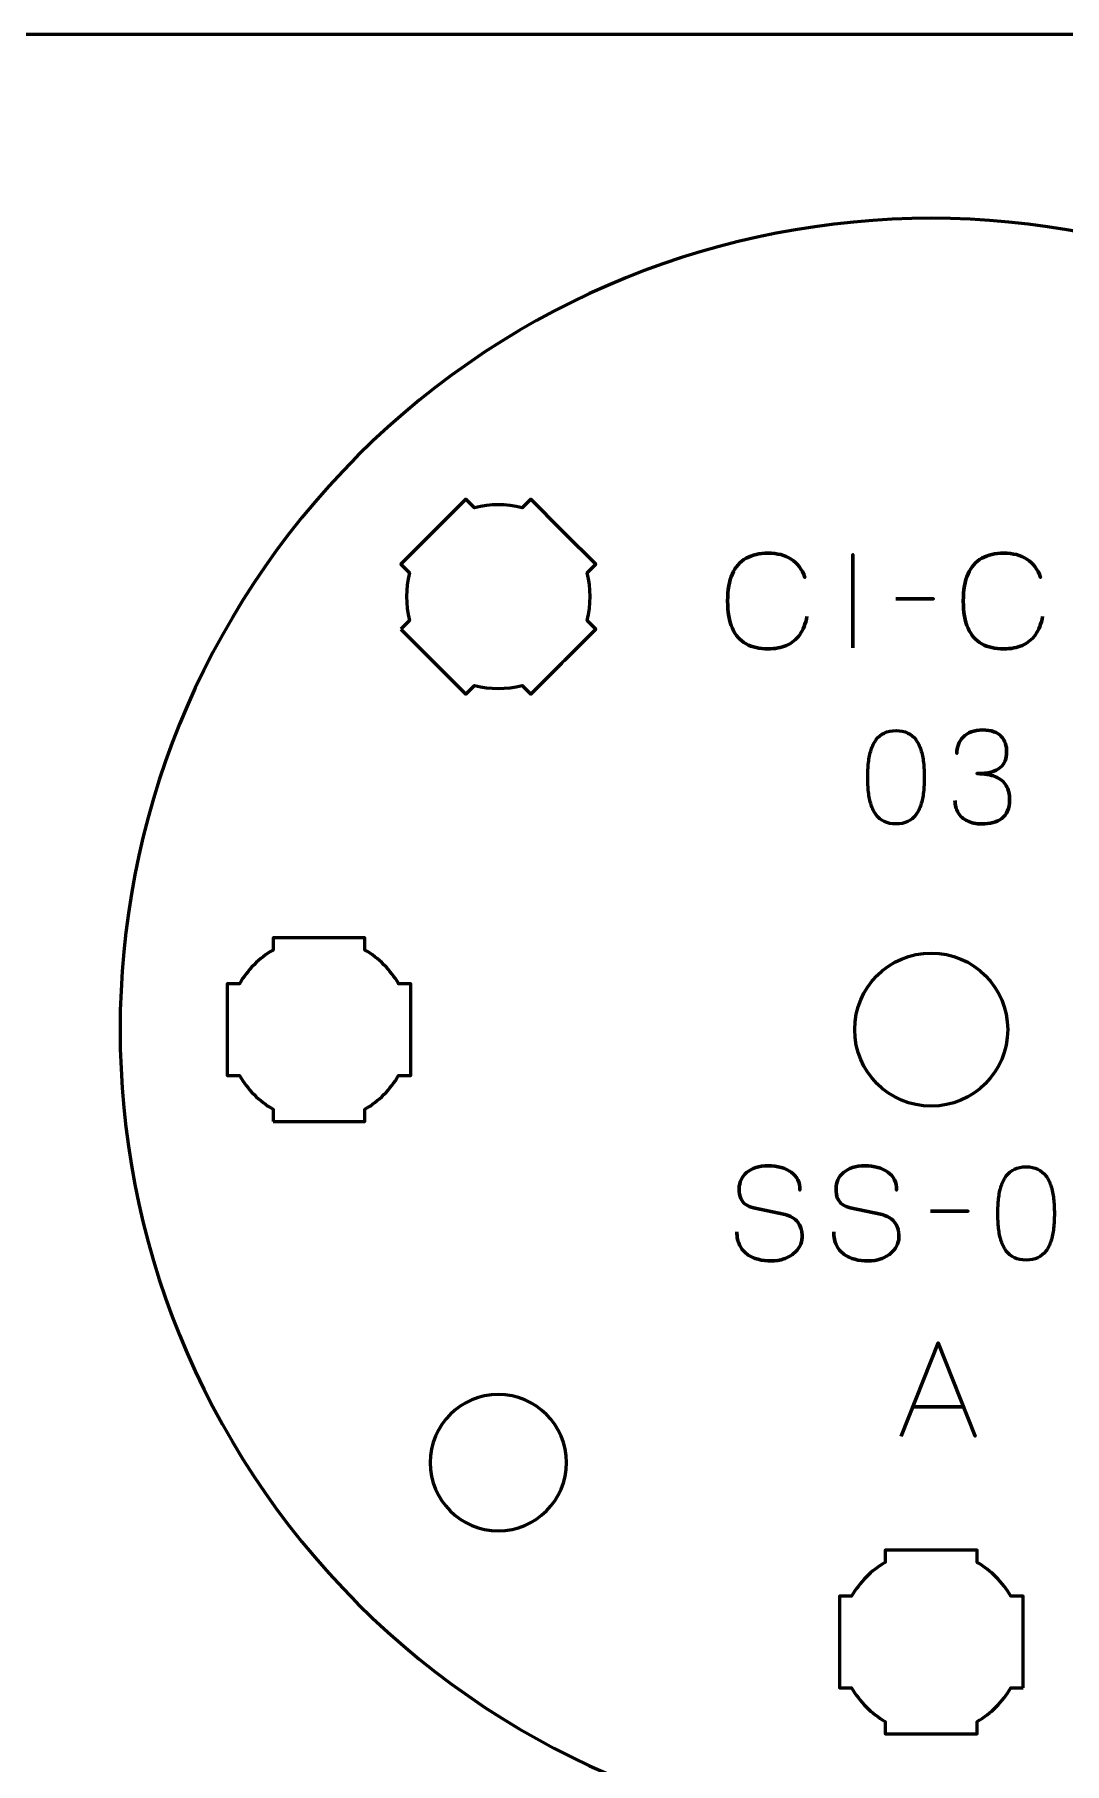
# Model space of a CAD drawing. Header units: centimetres. Extents: x -21 to 0, y -29.7 to 0.
# Drawn here: x -17.33 to -13.96, y -5.65 to 0 of the extents above; entities that cross this region are included whole.
import ezdxf

# ---------------------------------------------------------------- set-up
doc = ezdxf.new("R2010")
doc.units = ezdxf.units.CM
doc.header["$MEASUREMENT"] = 0
doc.layers.add('Layer 1', color=7, linetype='Continuous')

msp = doc.modelspace()

# ---------------------------------------------------------------- linework, layer by layer
at = {"layer": 'Layer 1', "lineweight": 53}
msp.add_ellipse((-14.40002, -3.24991), major_axis=(0, 0.25), ratio=1, dxfattribs=at)
at = {"layer": 'Layer 1', "color": 1, "lineweight": 53}
msp.add_open_spline([(-21.00003, -29.19995), (-21.00003, -29.19995), (-21.00003, -2.29992), (-21.00003, -2.29992), (-21.00003, -2.29992), (-21.00003, -2.21709), (-20.93286, -2.14992), (-20.85003, -2.14992), (-20.85003, -2.14992), (-20.7672, -2.14992), (-20.70003, -2.08275), (-20.70003, -1.99992), (-20.70003, -1.99992), (-20.70003, -1.91709), (-20.7672, -1.84992), (-20.85003, -1.84992), (-20.85003, -1.84992), (-20.93286, -1.84992), (-21.00003, -1.78275), (-21.00003, -1.69992), (-21.00003, -1.69992), (-21.00003, -1.61709), (-20.93286, -1.54992), (-20.85003, -1.54992), (-20.85003, -1.54992), (-20.7672, -1.54992), (-20.70003, -1.48275), (-20.70003, -1.39992), (-20.70003, -1.39992), (-20.70003, -1.31709), (-20.7672, -1.24992), (-20.85003, -1.24992), (-20.85003, -1.24992), (-20.93286, -1.24992), (-21.00003, -1.18275), (-21.00003, -1.09992), (-21.00003, -1.09992), (-21.00003, -1.09992), (-21.00003, -0.49992), (-21.00003, -0.49992), (-21.00003, -0.49992), (-21.00003, -0.22295), (-20.77694, 0.00004), (-20.49994, 0.00004), (-20.49994, 0.00004), (-20.49994, 0.00004), (-0.50008, 0.00004), (-0.50008, 0.00004), (-0.50008, 0.00004), (-0.22294, 0.00004), (0.00002, -0.22295), (0.00002, -0.49992), (0.00002, -0.49992), (0.00002, -0.49992), (0.00002, -29.19995), (0.00002, -29.19995), (0.00002, -29.19995), (0.00002, -29.47695), (-0.22294, -29.70004), (-0.50008, -29.70004), (-0.50008, -29.70004), (-0.50008, -29.70004), (-20.49994, -29.70004), (-20.49994, -29.70004), (-20.49994, -29.70004), (-20.77694, -29.70004), (-21.00003, -29.47695), (-21.00003, -29.19995)], degree=3, knots=[0, 0, 0, 0, 0.0588235, 0.0588235, 0.0588235, 0.0588235, 0.1176471, 0.1176471, 0.1176471, 0.1176471, 0.1764706, 0.1764706, 0.1764706, 0.1764706, 0.2352941, 0.2352941, 0.2352941, 0.2352941, 0.2941176, 0.2941176, 0.2941176, 0.2941176, 0.3529412, 0.3529412, 0.3529412, 0.3529412, 0.4117647, 0.4117647, 0.4117647, 0.4117647, 0.4705882, 0.4705882, 0.4705882, 0.4705882, 0.5294118, 0.5294118, 0.5294118, 0.5294118, 0.5882353, 0.5882353, 0.5882353, 0.5882353, 0.6470588, 0.6470588, 0.6470588, 0.6470588, 0.7058824, 0.7058824, 0.7058824, 0.7058824, 0.7647059, 0.7647059, 0.7647059, 0.7647059, 0.8235294, 0.8235294, 0.8235294, 0.8235294, 0.8823529, 0.8823529, 0.8823529, 0.8823529, 0.9411765, 0.9411765, 0.9411765, 0.9411765, 1, 1, 1, 1], dxfattribs=at)
at = {"layer": 'Layer 1', "color": 3, "lineweight": 53}
msp.add_open_spline([(-16.27383, -1.37613), (-15.23913, -0.34143), (-13.5609, -0.34143), (-12.52617, -1.37616), (-12.52617, -1.37616), (-11.49147, -2.41086), (-11.49147, -4.0891), (-12.52617, -5.1238), (-12.52617, -5.1238), (-13.5609, -6.15853), (-15.23913, -6.15853), (-16.27383, -5.12383), (-16.27383, -5.12383), (-17.30856, -4.0891), (-17.30856, -2.41086), (-16.27383, -1.37613)], degree=3, knots=[0, 0, 0, 0, 0.25, 0.25, 0.25, 0.25, 0.5, 0.5, 0.5, 0.5, 0.75, 0.75, 0.75, 0.75, 1, 1, 1, 1], dxfattribs=at)
at = {"layer": 'Layer 1', "lineweight": 53}
for points, knots in [([(-16.13247, -1.94179), (-16.13247, -1.94179), (-16.10404, -1.91337), (-16.10404, -1.91337), (-16.10404, -1.91337), (-16.11761, -1.86256), (-16.11759, -1.8089), (-16.10403, -1.7581), (-16.10403, -1.7581), (-16.10403, -1.7581), (-16.13247, -1.72966), (-16.13247, -1.72966), (-16.13247, -1.72966), (-16.13247, -1.72966), (-15.92034, -1.51753), (-15.92034, -1.51753), (-15.92034, -1.51753), (-15.92034, -1.51753), (-15.89192, -1.54595), (-15.89192, -1.54595), (-15.89192, -1.54595), (-15.84111, -1.53237), (-15.78741, -1.53234), (-15.73657, -1.5459), (-15.73657, -1.5459), (-15.73657, -1.5459), (-15.70821, -1.51753), (-15.70821, -1.51753), (-15.70821, -1.51753), (-15.70821, -1.51753), (-15.60538, -1.62036), (-15.60538, -1.62036), (-15.60538, -1.62036), (-15.60538, -1.62036), (-15.60205, -1.6236), (-15.60205, -1.6236), (-15.60205, -1.6236), (-15.60205, -1.6236), (-15.59881, -1.62693), (-15.59881, -1.62693), (-15.59881, -1.62693), (-15.59881, -1.62693), (-15.49607, -1.72966), (-15.49607, -1.72966), (-15.49607, -1.72966), (-15.49607, -1.72966), (-15.52441, -1.758), (-15.52441, -1.758), (-15.52441, -1.758), (-15.51082, -1.80885), (-15.51081, -1.8626), (-15.5244, -1.91347), (-15.5244, -1.91347), (-15.5244, -1.91347), (-15.49607, -1.94179), (-15.49607, -1.94179), (-15.49607, -1.94179), (-15.49607, -1.94179), (-15.59739, -2.04311), (-15.59739, -2.04311), (-15.59739, -2.04311), (-15.59739, -2.04311), (-15.60205, -2.04788), (-15.60205, -2.04788), (-15.60205, -2.04788), (-15.60205, -2.04788), (-15.60683, -2.05255), (-15.60683, -2.05255), (-15.60683, -2.05255), (-15.60683, -2.05255), (-15.70821, -2.15393), (-15.70821, -2.15393), (-15.70821, -2.15393), (-15.70821, -2.15393), (-15.73656, -2.12557), (-15.73656, -2.12557), (-15.73656, -2.12557), (-15.7874, -2.13913), (-15.84112, -2.13913), (-15.89195, -2.12554), (-15.89195, -2.12554), (-15.89195, -2.12554), (-15.92034, -2.15393), (-15.92034, -2.15393), (-15.92034, -2.15393), (-15.92034, -2.15393), (-16.13247, -1.94179), (-16.13247, -1.94179)], [0, 0, 0, 0, 0.0454545, 0.0454545, 0.0454545, 0.0454545, 0.0909091, 0.0909091, 0.0909091, 0.0909091, 0.1363636, 0.1363636, 0.1363636, 0.1363636, 0.1818182, 0.1818182, 0.1818182, 0.1818182, 0.2272727, 0.2272727, 0.2272727, 0.2272727, 0.2727273, 0.2727273, 0.2727273, 0.2727273, 0.3181818, 0.3181818, 0.3181818, 0.3181818, 0.3636364, 0.3636364, 0.3636364, 0.3636364, 0.4090909, 0.4090909, 0.4090909, 0.4090909, 0.4545455, 0.4545455, 0.4545455, 0.4545455, 0.5, 0.5, 0.5, 0.5, 0.5454545, 0.5454545, 0.5454545, 0.5454545, 0.5909091, 0.5909091, 0.5909091, 0.5909091, 0.6363636, 0.6363636, 0.6363636, 0.6363636, 0.6818182, 0.6818182, 0.6818182, 0.6818182, 0.7272727, 0.7272727, 0.7272727, 0.7272727, 0.7727273, 0.7727273, 0.7727273, 0.7727273, 0.8181818, 0.8181818, 0.8181818, 0.8181818, 0.8636364, 0.8636364, 0.8636364, 0.8636364, 0.9090909, 0.9090909, 0.9090909, 0.9090909, 0.9545455, 0.9545455, 0.9545455, 0.9545455, 1, 1, 1, 1]), ([(-16.55006, -3.54994), (-16.55006, -3.54994), (-16.55006, -3.50974), (-16.55006, -3.50974), (-16.55006, -3.50974), (-16.59558, -3.48341), (-16.63351, -3.44545), (-16.65984, -3.39994), (-16.65984, -3.39994), (-16.65984, -3.39994), (-16.70006, -3.39994), (-16.70006, -3.39994), (-16.70006, -3.39994), (-16.70006, -3.39994), (-16.70006, -3.09994), (-16.70006, -3.09994), (-16.70006, -3.09994), (-16.70006, -3.09994), (-16.65987, -3.09994), (-16.65987, -3.09994), (-16.65987, -3.09994), (-16.63354, -3.05441), (-16.59559, -3.01642), (-16.55006, -2.99006), (-16.55006, -2.99006), (-16.55006, -2.99006), (-16.55006, -2.94994), (-16.55006, -2.94994), (-16.55006, -2.94994), (-16.55006, -2.94994), (-16.40464, -2.94994), (-16.40464, -2.94994), (-16.40464, -2.94994), (-16.40464, -2.94994), (-16.39999, -2.94988), (-16.39999, -2.94988), (-16.39999, -2.94988), (-16.39999, -2.94988), (-16.39535, -2.94994), (-16.39535, -2.94994), (-16.39535, -2.94994), (-16.39535, -2.94994), (-16.25006, -2.94994), (-16.25006, -2.94994), (-16.25006, -2.94994), (-16.25006, -2.94994), (-16.25006, -2.99001), (-16.25006, -2.99001), (-16.25006, -2.99001), (-16.20449, -3.01636), (-16.16648, -3.05436), (-16.14012, -3.09994), (-16.14012, -3.09994), (-16.14012, -3.09994), (-16.10006, -3.09994), (-16.10006, -3.09994), (-16.10006, -3.09994), (-16.10006, -3.09994), (-16.10006, -3.24322), (-16.10006, -3.24322), (-16.10006, -3.24322), (-16.10006, -3.24322), (-16.09998, -3.24989), (-16.09998, -3.24989), (-16.09998, -3.24989), (-16.09998, -3.24989), (-16.10006, -3.25657), (-16.10006, -3.25657), (-16.10006, -3.25657), (-16.10006, -3.25657), (-16.10006, -3.39994), (-16.10006, -3.39994), (-16.10006, -3.39994), (-16.10006, -3.39994), (-16.14016, -3.39994), (-16.14016, -3.39994), (-16.14016, -3.39994), (-16.16652, -3.44548), (-16.20451, -3.48346), (-16.25006, -3.50979), (-16.25006, -3.50979), (-16.25006, -3.50979), (-16.25006, -3.54994), (-16.25006, -3.54994), (-16.25006, -3.54994), (-16.25006, -3.54994), (-16.55006, -3.54994), (-16.55006, -3.54994)], [0, 0, 0, 0, 0.0454545, 0.0454545, 0.0454545, 0.0454545, 0.0909091, 0.0909091, 0.0909091, 0.0909091, 0.1363636, 0.1363636, 0.1363636, 0.1363636, 0.1818182, 0.1818182, 0.1818182, 0.1818182, 0.2272727, 0.2272727, 0.2272727, 0.2272727, 0.2727273, 0.2727273, 0.2727273, 0.2727273, 0.3181818, 0.3181818, 0.3181818, 0.3181818, 0.3636364, 0.3636364, 0.3636364, 0.3636364, 0.4090909, 0.4090909, 0.4090909, 0.4090909, 0.4545455, 0.4545455, 0.4545455, 0.4545455, 0.5, 0.5, 0.5, 0.5, 0.5454545, 0.5454545, 0.5454545, 0.5454545, 0.5909091, 0.5909091, 0.5909091, 0.5909091, 0.6363636, 0.6363636, 0.6363636, 0.6363636, 0.6818182, 0.6818182, 0.6818182, 0.6818182, 0.7272727, 0.7272727, 0.7272727, 0.7272727, 0.7727273, 0.7727273, 0.7727273, 0.7727273, 0.8181818, 0.8181818, 0.8181818, 0.8181818, 0.8636364, 0.8636364, 0.8636364, 0.8636364, 0.9090909, 0.9090909, 0.9090909, 0.9090909, 0.9545455, 0.9545455, 0.9545455, 0.9545455, 1, 1, 1, 1]), ([(-15.81425, -4.44167), (-15.69138, -4.44167), (-15.59175, -4.54131), (-15.59175, -4.66418), (-15.59175, -4.66418), (-15.59175, -4.78704), (-15.69138, -4.88668), (-15.81425, -4.88668), (-15.81425, -4.88668), (-15.93711, -4.88668), (-16.03675, -4.78704), (-16.03675, -4.66418), (-16.03675, -4.66418), (-16.03675, -4.54131), (-15.93711, -4.44167), (-15.81425, -4.44167)], [0, 0, 0, 0, 0.25, 0.25, 0.25, 0.25, 0.5, 0.5, 0.5, 0.5, 0.75, 0.75, 0.75, 0.75, 1, 1, 1, 1]), ([(-14.09999, -5.39996), (-14.09999, -5.39996), (-14.14019, -5.39996), (-14.14019, -5.39996), (-14.14019, -5.39996), (-14.16652, -5.44548), (-14.20448, -5.48341), (-14.24999, -5.50974), (-14.24999, -5.50974), (-14.24999, -5.50974), (-14.24999, -5.54996), (-14.24999, -5.54996), (-14.24999, -5.54996), (-14.24999, -5.54996), (-14.54999, -5.54996), (-14.54999, -5.54996), (-14.54999, -5.54996), (-14.54999, -5.54996), (-14.54999, -5.50977), (-14.54999, -5.50977), (-14.54999, -5.50977), (-14.59552, -5.48344), (-14.63351, -5.44549), (-14.65987, -5.39996), (-14.65987, -5.39996), (-14.65987, -5.39996), (-14.69999, -5.39996), (-14.69999, -5.39996), (-14.69999, -5.39996), (-14.69999, -5.39996), (-14.69999, -5.25454), (-14.69999, -5.25454), (-14.69999, -5.25454), (-14.69999, -5.25454), (-14.70005, -5.24989), (-14.70005, -5.24989), (-14.70005, -5.24989), (-14.70005, -5.24989), (-14.69999, -5.24525), (-14.69999, -5.24525), (-14.69999, -5.24525), (-14.69999, -5.24525), (-14.69999, -5.09996), (-14.69999, -5.09996), (-14.69999, -5.09996), (-14.69999, -5.09996), (-14.65992, -5.09996), (-14.65992, -5.09996), (-14.65992, -5.09996), (-14.63357, -5.05439), (-14.59557, -5.01638), (-14.54999, -4.99002), (-14.54999, -4.99002), (-14.54999, -4.99002), (-14.54999, -4.94996), (-14.54999, -4.94996), (-14.54999, -4.94996), (-14.54999, -4.94996), (-14.40671, -4.94996), (-14.40671, -4.94996), (-14.40671, -4.94996), (-14.40671, -4.94996), (-14.40004, -4.94988), (-14.40004, -4.94988), (-14.40004, -4.94988), (-14.40004, -4.94988), (-14.39336, -4.94996), (-14.39336, -4.94996), (-14.39336, -4.94996), (-14.39336, -4.94996), (-14.24999, -4.94996), (-14.24999, -4.94996), (-14.24999, -4.94996), (-14.24999, -4.94996), (-14.24999, -4.99006), (-14.24999, -4.99006), (-14.24999, -4.99006), (-14.20445, -5.01642), (-14.16647, -5.05441), (-14.14014, -5.09996), (-14.14014, -5.09996), (-14.14014, -5.09996), (-14.09999, -5.09996), (-14.09999, -5.09996), (-14.09999, -5.09996), (-14.09999, -5.09996), (-14.09999, -5.39996), (-14.09999, -5.39996)], [0, 0, 0, 0, 0.0454545, 0.0454545, 0.0454545, 0.0454545, 0.0909091, 0.0909091, 0.0909091, 0.0909091, 0.1363636, 0.1363636, 0.1363636, 0.1363636, 0.1818182, 0.1818182, 0.1818182, 0.1818182, 0.2272727, 0.2272727, 0.2272727, 0.2272727, 0.2727273, 0.2727273, 0.2727273, 0.2727273, 0.3181818, 0.3181818, 0.3181818, 0.3181818, 0.3636364, 0.3636364, 0.3636364, 0.3636364, 0.4090909, 0.4090909, 0.4090909, 0.4090909, 0.4545455, 0.4545455, 0.4545455, 0.4545455, 0.5, 0.5, 0.5, 0.5, 0.5454545, 0.5454545, 0.5454545, 0.5454545, 0.5909091, 0.5909091, 0.5909091, 0.5909091, 0.6363636, 0.6363636, 0.6363636, 0.6363636, 0.6818182, 0.6818182, 0.6818182, 0.6818182, 0.7272727, 0.7272727, 0.7272727, 0.7272727, 0.7727273, 0.7727273, 0.7727273, 0.7727273, 0.8181818, 0.8181818, 0.8181818, 0.8181818, 0.8636364, 0.8636364, 0.8636364, 0.8636364, 0.9090909, 0.9090909, 0.9090909, 0.9090909, 0.9545455, 0.9545455, 0.9545455, 0.9545455, 1, 1, 1, 1])]:
    msp.add_open_spline(points, degree=3, knots=knots, dxfattribs=at)
at = {"layer": 'Layer 1', "color": 5, "lineweight": 53}
for points, knots in [([(-14.80603, -1.90037), (-14.81055, -1.92457), (-14.81845, -1.94454), (-14.82953, -1.9602), (-14.82953, -1.9602), (-14.84067, -1.9758), (-14.85493, -1.98737), (-14.87228, -1.99492), (-14.87228, -1.99492), (-14.88957, -2.00247), (-14.90989, -2.00628), (-14.93303, -2.00621), (-14.93303, -2.00621), (-14.96118, -2.00628), (-14.9851, -2.00084), (-15.00472, -1.98977), (-15.00472, -1.98977), (-15.02433, -1.97876), (-15.03929, -1.96176), (-15.04959, -1.93869), (-15.04959, -1.93869), (-15.05989, -1.91561), (-15.06504, -1.88605), (-15.06511, -1.85), (-15.06511, -1.85), (-15.06504, -1.81409), (-15.05989, -1.78459), (-15.04959, -1.76152), (-15.04959, -1.76152), (-15.03929, -1.73845), (-15.02433, -1.72138), (-15.00472, -1.7103), (-15.00472, -1.7103), (-14.9851, -1.69922), (-14.96118, -1.69372), (-14.93303, -1.69379), (-14.93303, -1.69379), (-14.9029, -1.69372), (-14.87765, -1.70014), (-14.85733, -1.71305), (-14.85733, -1.71305), (-14.83708, -1.72596), (-14.82219, -1.74593), (-14.81281, -1.77295), (-14.81281, -1.77295), (-14.82219, -1.74593), (-14.83708, -1.72596), (-14.85733, -1.71305), (-14.85733, -1.71305), (-14.87765, -1.70014), (-14.9029, -1.69372), (-14.93303, -1.69379), (-14.93303, -1.69379), (-14.96118, -1.69372), (-14.9851, -1.69922), (-15.00472, -1.7103), (-15.00472, -1.7103), (-15.02433, -1.72138), (-15.03929, -1.73845), (-15.04959, -1.76152), (-15.04959, -1.76152), (-15.05989, -1.78459), (-15.06504, -1.81409), (-15.06511, -1.85), (-15.06511, -1.85), (-15.06504, -1.88605), (-15.05989, -1.91561), (-15.04959, -1.93869), (-15.04959, -1.93869), (-15.03929, -1.96176), (-15.02433, -1.97876), (-15.00472, -1.98977), (-15.00472, -1.98977), (-14.9851, -2.00084), (-14.96118, -2.00628), (-14.93303, -2.00621), (-14.93303, -2.00621), (-14.90989, -2.00628), (-14.88957, -2.00247), (-14.87228, -1.99492), (-14.87228, -1.99492), (-14.85493, -1.98737), (-14.84067, -1.9758), (-14.82953, -1.9602), (-14.82953, -1.9602), (-14.81845, -1.94454), (-14.81055, -1.92457), (-14.80603, -1.90037)], [0, 0, 0, 0, 0.0454545, 0.0454545, 0.0454545, 0.0454545, 0.0909091, 0.0909091, 0.0909091, 0.0909091, 0.1363636, 0.1363636, 0.1363636, 0.1363636, 0.1818182, 0.1818182, 0.1818182, 0.1818182, 0.2272727, 0.2272727, 0.2272727, 0.2272727, 0.2727273, 0.2727273, 0.2727273, 0.2727273, 0.3181818, 0.3181818, 0.3181818, 0.3181818, 0.3636364, 0.3636364, 0.3636364, 0.3636364, 0.4090909, 0.4090909, 0.4090909, 0.4090909, 0.4545455, 0.4545455, 0.4545455, 0.4545455, 0.5, 0.5, 0.5, 0.5, 0.5454545, 0.5454545, 0.5454545, 0.5454545, 0.5909091, 0.5909091, 0.5909091, 0.5909091, 0.6363636, 0.6363636, 0.6363636, 0.6363636, 0.6818182, 0.6818182, 0.6818182, 0.6818182, 0.7272727, 0.7272727, 0.7272727, 0.7272727, 0.7727273, 0.7727273, 0.7727273, 0.7727273, 0.8181818, 0.8181818, 0.8181818, 0.8181818, 0.8636364, 0.8636364, 0.8636364, 0.8636364, 0.9090909, 0.9090909, 0.9090909, 0.9090909, 0.9545455, 0.9545455, 0.9545455, 0.9545455, 1, 1, 1, 1]), ([(-14.03599, -1.90037), (-14.04051, -1.92457), (-14.04841, -1.94454), (-14.05949, -1.9602), (-14.05949, -1.9602), (-14.07063, -1.9758), (-14.08489, -1.98737), (-14.10224, -1.99492), (-14.10224, -1.99492), (-14.11953, -2.00247), (-14.13985, -2.00628), (-14.16299, -2.00621), (-14.16299, -2.00621), (-14.19114, -2.00628), (-14.21506, -2.00084), (-14.23468, -1.98977), (-14.23468, -1.98977), (-14.25429, -1.97876), (-14.26925, -1.96176), (-14.27955, -1.93869), (-14.27955, -1.93869), (-14.28985, -1.91561), (-14.295, -1.88605), (-14.29507, -1.85), (-14.29507, -1.85), (-14.295, -1.81409), (-14.28985, -1.78459), (-14.27955, -1.76152), (-14.27955, -1.76152), (-14.26925, -1.73845), (-14.25429, -1.72138), (-14.23468, -1.7103), (-14.23468, -1.7103), (-14.21506, -1.69922), (-14.19114, -1.69372), (-14.16299, -1.69379), (-14.16299, -1.69379), (-14.13286, -1.69372), (-14.10761, -1.70014), (-14.08729, -1.71305), (-14.08729, -1.71305), (-14.06704, -1.72596), (-14.05215, -1.74593), (-14.04277, -1.77295), (-14.04277, -1.77295), (-14.05215, -1.74593), (-14.06704, -1.72596), (-14.08729, -1.71305), (-14.08729, -1.71305), (-14.10761, -1.70014), (-14.13286, -1.69372), (-14.16299, -1.69379), (-14.16299, -1.69379), (-14.19114, -1.69372), (-14.21506, -1.69922), (-14.23468, -1.7103), (-14.23468, -1.7103), (-14.25429, -1.72138), (-14.26925, -1.73845), (-14.27955, -1.76152), (-14.27955, -1.76152), (-14.28985, -1.78459), (-14.295, -1.81409), (-14.29507, -1.85), (-14.29507, -1.85), (-14.295, -1.88605), (-14.28985, -1.91561), (-14.27955, -1.93869), (-14.27955, -1.93869), (-14.26925, -1.96176), (-14.25429, -1.97876), (-14.23468, -1.98977), (-14.23468, -1.98977), (-14.21506, -2.00084), (-14.19114, -2.00628), (-14.16299, -2.00621), (-14.16299, -2.00621), (-14.13985, -2.00628), (-14.11953, -2.00247), (-14.10224, -1.99492), (-14.10224, -1.99492), (-14.08489, -1.98737), (-14.07063, -1.9758), (-14.05949, -1.9602), (-14.05949, -1.9602), (-14.04841, -1.94454), (-14.04051, -1.92457), (-14.03599, -1.90037)], [0, 0, 0, 0, 0.0454545, 0.0454545, 0.0454545, 0.0454545, 0.0909091, 0.0909091, 0.0909091, 0.0909091, 0.1363636, 0.1363636, 0.1363636, 0.1363636, 0.1818182, 0.1818182, 0.1818182, 0.1818182, 0.2272727, 0.2272727, 0.2272727, 0.2272727, 0.2727273, 0.2727273, 0.2727273, 0.2727273, 0.3181818, 0.3181818, 0.3181818, 0.3181818, 0.3636364, 0.3636364, 0.3636364, 0.3636364, 0.4090909, 0.4090909, 0.4090909, 0.4090909, 0.4545455, 0.4545455, 0.4545455, 0.4545455, 0.5, 0.5, 0.5, 0.5, 0.5454545, 0.5454545, 0.5454545, 0.5454545, 0.5909091, 0.5909091, 0.5909091, 0.5909091, 0.6363636, 0.6363636, 0.6363636, 0.6363636, 0.6818182, 0.6818182, 0.6818182, 0.6818182, 0.7272727, 0.7272727, 0.7272727, 0.7272727, 0.7727273, 0.7727273, 0.7727273, 0.7727273, 0.8181818, 0.8181818, 0.8181818, 0.8181818, 0.8636364, 0.8636364, 0.8636364, 0.8636364, 0.9090909, 0.9090909, 0.9090909, 0.9090909, 0.9545455, 0.9545455, 0.9545455, 0.9545455, 1, 1, 1, 1]), ([(-14.65617, -2.00282), (-14.65617, -2.00282), (-14.65617, -1.6976), (-14.65617, -1.6976), (-14.65617, -1.6976), (-14.65617, -1.6976), (-14.65617, -2.00282), (-14.65617, -2.00282)], [0, 0, 0, 0, 0.5, 0.5, 0.5, 0.5, 1, 1, 1, 1]), ([(-14.5152, -1.84322), (-14.5152, -1.84322), (-14.39201, -1.84322), (-14.39201, -1.84322), (-14.39201, -1.84322), (-14.39201, -1.84322), (-14.5152, -1.84322), (-14.5152, -1.84322)], [0, 0, 0, 0, 0.5, 0.5, 0.5, 0.5, 1, 1, 1, 1]), ([(-14.51499, -2.57813), (-14.50018, -2.57806), (-14.48741, -2.57545), (-14.47675, -2.57037), (-14.47675, -2.57037), (-14.46617, -2.56529), (-14.45735, -2.55802), (-14.4503, -2.54878), (-14.4503, -2.54878), (-14.44331, -2.53947), (-14.43781, -2.52846), (-14.43372, -2.51576), (-14.43372, -2.51576), (-14.42969, -2.50306), (-14.4268, -2.48916), (-14.42518, -2.47392), (-14.42518, -2.47392), (-14.42348, -2.45868), (-14.42264, -2.44266), (-14.42271, -2.42573), (-14.42271, -2.42573), (-14.42264, -2.40887), (-14.42348, -2.39285), (-14.42518, -2.37768), (-14.42518, -2.37768), (-14.4268, -2.36251), (-14.42969, -2.34854), (-14.43372, -2.33584), (-14.43372, -2.33584), (-14.43781, -2.32321), (-14.44331, -2.31221), (-14.4503, -2.30282), (-14.4503, -2.30282), (-14.45735, -2.29351), (-14.46617, -2.28624), (-14.47675, -2.28116), (-14.47675, -2.28116), (-14.48741, -2.27601), (-14.50018, -2.2734), (-14.51499, -2.27333), (-14.51499, -2.27333), (-14.52981, -2.2734), (-14.54258, -2.27601), (-14.55324, -2.28116), (-14.55324, -2.28116), (-14.56382, -2.28624), (-14.57264, -2.29351), (-14.57969, -2.30282), (-14.57969, -2.30282), (-14.58668, -2.31221), (-14.59218, -2.32321), (-14.59627, -2.33584), (-14.59627, -2.33584), (-14.6003, -2.34854), (-14.60319, -2.36251), (-14.60481, -2.37768), (-14.60481, -2.37768), (-14.6065, -2.39285), (-14.60735, -2.40887), (-14.60728, -2.42573), (-14.60728, -2.42573), (-14.60735, -2.44266), (-14.6065, -2.45868), (-14.60481, -2.47392), (-14.60481, -2.47392), (-14.60319, -2.48916), (-14.6003, -2.50306), (-14.59627, -2.51576), (-14.59627, -2.51576), (-14.59218, -2.52846), (-14.58668, -2.53947), (-14.57969, -2.54878), (-14.57969, -2.54878), (-14.57264, -2.55802), (-14.56382, -2.56529), (-14.55324, -2.57037), (-14.55324, -2.57037), (-14.54258, -2.57545), (-14.52981, -2.57806), (-14.51499, -2.57813)], [0, 0, 0, 0, 0.05, 0.05, 0.05, 0.05, 0.1, 0.1, 0.1, 0.1, 0.15, 0.15, 0.15, 0.15, 0.2, 0.2, 0.2, 0.2, 0.25, 0.25, 0.25, 0.25, 0.3, 0.3, 0.3, 0.3, 0.35, 0.35, 0.35, 0.35, 0.4, 0.4, 0.4, 0.4, 0.45, 0.45, 0.45, 0.45, 0.5, 0.5, 0.5, 0.5, 0.55, 0.55, 0.55, 0.55, 0.6, 0.6, 0.6, 0.6, 0.65, 0.65, 0.65, 0.65, 0.7, 0.7, 0.7, 0.7, 0.75, 0.75, 0.75, 0.75, 0.8, 0.8, 0.8, 0.8, 0.85, 0.85, 0.85, 0.85, 0.9, 0.9, 0.9, 0.9, 0.95, 0.95, 0.95, 0.95, 1, 1, 1, 1]), ([(-14.51499, -2.57813), (-14.50018, -2.57806), (-14.48741, -2.57545), (-14.47675, -2.57037), (-14.47675, -2.57037), (-14.46617, -2.56529), (-14.45735, -2.55802), (-14.4503, -2.54878), (-14.4503, -2.54878), (-14.44331, -2.53947), (-14.43781, -2.52846), (-14.43372, -2.51576), (-14.43372, -2.51576), (-14.42969, -2.50306), (-14.4268, -2.48916), (-14.42518, -2.47392), (-14.42518, -2.47392), (-14.42348, -2.45868), (-14.42264, -2.44266), (-14.42271, -2.42573), (-14.42271, -2.42573), (-14.42264, -2.40887), (-14.42348, -2.39285), (-14.42518, -2.37768), (-14.42518, -2.37768), (-14.4268, -2.36251), (-14.42969, -2.34854), (-14.43372, -2.33584), (-14.43372, -2.33584), (-14.43781, -2.32321), (-14.44331, -2.31221), (-14.4503, -2.30282), (-14.4503, -2.30282), (-14.45735, -2.29351), (-14.46617, -2.28624), (-14.47675, -2.28116), (-14.47675, -2.28116), (-14.48741, -2.27601), (-14.50018, -2.2734), (-14.51499, -2.27333), (-14.51499, -2.27333), (-14.52981, -2.2734), (-14.54258, -2.27601), (-14.55324, -2.28116), (-14.55324, -2.28116), (-14.56382, -2.28624), (-14.57264, -2.29351), (-14.57969, -2.30282), (-14.57969, -2.30282), (-14.58668, -2.31221), (-14.59218, -2.32321), (-14.59627, -2.33584), (-14.59627, -2.33584), (-14.6003, -2.34854), (-14.60319, -2.36251), (-14.60481, -2.37768), (-14.60481, -2.37768), (-14.6065, -2.39285), (-14.60735, -2.40887), (-14.60728, -2.42573), (-14.60728, -2.42573), (-14.60735, -2.44266), (-14.6065, -2.45868), (-14.60481, -2.47392), (-14.60481, -2.47392), (-14.60319, -2.48916), (-14.6003, -2.50306), (-14.59627, -2.51576), (-14.59627, -2.51576), (-14.59218, -2.52846), (-14.58668, -2.53947), (-14.57969, -2.54878), (-14.57969, -2.54878), (-14.57264, -2.55802), (-14.56382, -2.56529), (-14.55324, -2.57037), (-14.55324, -2.57037), (-14.54258, -2.57545), (-14.52981, -2.57806), (-14.51499, -2.57813)], [0, 0, 0, 0, 0.05, 0.05, 0.05, 0.05, 0.1, 0.1, 0.1, 0.1, 0.15, 0.15, 0.15, 0.15, 0.2, 0.2, 0.2, 0.2, 0.25, 0.25, 0.25, 0.25, 0.3, 0.3, 0.3, 0.3, 0.35, 0.35, 0.35, 0.35, 0.4, 0.4, 0.4, 0.4, 0.45, 0.45, 0.45, 0.45, 0.5, 0.5, 0.5, 0.5, 0.55, 0.55, 0.55, 0.55, 0.6, 0.6, 0.6, 0.6, 0.65, 0.65, 0.65, 0.65, 0.7, 0.7, 0.7, 0.7, 0.75, 0.75, 0.75, 0.75, 0.8, 0.8, 0.8, 0.8, 0.85, 0.85, 0.85, 0.85, 0.9, 0.9, 0.9, 0.9, 0.95, 0.95, 0.95, 0.95, 1, 1, 1, 1]), ([(-14.32238, -2.50151), (-14.32231, -2.51675), (-14.31878, -2.53001), (-14.3118, -2.54151), (-14.3118, -2.54151), (-14.30481, -2.55294), (-14.29486, -2.5619), (-14.28188, -2.56832), (-14.28188, -2.56832), (-14.2689, -2.57474), (-14.25331, -2.57799), (-14.23517, -2.57813), (-14.23517, -2.57813), (-14.22156, -2.57813), (-14.20921, -2.57672), (-14.19799, -2.57376), (-14.19799, -2.57376), (-14.18684, -2.57079), (-14.17725, -2.56621), (-14.16913, -2.55993), (-14.16913, -2.55993), (-14.16102, -2.55365), (-14.15481, -2.54553), (-14.15037, -2.53566), (-14.15037, -2.53566), (-14.14599, -2.52571), (-14.14381, -2.51378), (-14.14374, -2.49981), (-14.14374, -2.49981), (-14.14366, -2.48119), (-14.14747, -2.46545), (-14.15502, -2.45268), (-14.15502, -2.45268), (-14.16257, -2.43991), (-14.17429, -2.43032), (-14.19002, -2.42376), (-14.19002, -2.42376), (-14.20575, -2.41719), (-14.22593, -2.41388), (-14.25041, -2.41388), (-14.25041, -2.41388), (-14.23214, -2.41395), (-14.21683, -2.41226), (-14.20434, -2.4088), (-14.20434, -2.4088), (-14.19192, -2.40534), (-14.18198, -2.40047), (-14.1745, -2.39412), (-14.1745, -2.39412), (-14.16702, -2.38784), (-14.16159, -2.38036), (-14.15834, -2.37176), (-14.15834, -2.37176), (-14.15502, -2.36322), (-14.1534, -2.35384), (-14.15347, -2.34361), (-14.15347, -2.34361), (-14.1534, -2.33337), (-14.15481, -2.32392), (-14.15763, -2.31517), (-14.15763, -2.31517), (-14.16039, -2.30642), (-14.1649, -2.29873), (-14.17104, -2.29217), (-14.17104, -2.29217), (-14.17718, -2.28561), (-14.18529, -2.28046), (-14.19524, -2.27679), (-14.19524, -2.27679), (-14.20526, -2.27312), (-14.21747, -2.27129), (-14.23179, -2.27122), (-14.23179, -2.27122), (-14.24604, -2.27129), (-14.25853, -2.2734), (-14.26911, -2.2775), (-14.26911, -2.2775), (-14.27977, -2.28159), (-14.28851, -2.28716), (-14.29557, -2.29429), (-14.29557, -2.29429), (-14.30255, -2.30141), (-14.30778, -2.30953), (-14.31123, -2.3187), (-14.31123, -2.3187), (-14.31476, -2.32787), (-14.31645, -2.33761), (-14.31645, -2.34784), (-14.31645, -2.34784), (-14.31645, -2.33761), (-14.31476, -2.32787), (-14.31123, -2.3187), (-14.31123, -2.3187), (-14.30778, -2.30953), (-14.30255, -2.30141), (-14.29557, -2.29429), (-14.29557, -2.29429), (-14.28851, -2.28716), (-14.27977, -2.28159), (-14.26911, -2.2775), (-14.26911, -2.2775), (-14.25853, -2.2734), (-14.24604, -2.27129), (-14.23179, -2.27122), (-14.23179, -2.27122), (-14.21747, -2.27129), (-14.20526, -2.27312), (-14.19524, -2.27679), (-14.19524, -2.27679), (-14.18529, -2.28046), (-14.17718, -2.28561), (-14.17104, -2.29217), (-14.17104, -2.29217), (-14.1649, -2.29873), (-14.16039, -2.30642), (-14.15763, -2.31517), (-14.15763, -2.31517), (-14.15481, -2.32392), (-14.1534, -2.33337), (-14.15347, -2.34361), (-14.15347, -2.34361), (-14.1534, -2.35384), (-14.15502, -2.36322), (-14.15834, -2.37176), (-14.15834, -2.37176), (-14.16159, -2.38036), (-14.16702, -2.38784), (-14.1745, -2.39412), (-14.1745, -2.39412), (-14.18198, -2.40047), (-14.19192, -2.40534), (-14.20434, -2.4088), (-14.20434, -2.4088), (-14.21683, -2.41226), (-14.23214, -2.41395), (-14.25041, -2.41388), (-14.25041, -2.41388), (-14.22593, -2.41388), (-14.20575, -2.41719), (-14.19002, -2.42376), (-14.19002, -2.42376), (-14.17429, -2.43032), (-14.16257, -2.43991), (-14.15502, -2.45268), (-14.15502, -2.45268), (-14.14747, -2.46545), (-14.14366, -2.48119), (-14.14374, -2.49981), (-14.14374, -2.49981), (-14.14381, -2.51378), (-14.14599, -2.52571), (-14.15037, -2.53566), (-14.15037, -2.53566), (-14.15481, -2.54553), (-14.16102, -2.55365), (-14.16913, -2.55993), (-14.16913, -2.55993), (-14.17725, -2.56621), (-14.18684, -2.57079), (-14.19799, -2.57376), (-14.19799, -2.57376), (-14.20921, -2.57672), (-14.22156, -2.57813), (-14.23517, -2.57813), (-14.23517, -2.57813), (-14.25331, -2.57799), (-14.2689, -2.57474), (-14.28188, -2.56832), (-14.28188, -2.56832), (-14.29486, -2.5619), (-14.30481, -2.55294), (-14.3118, -2.54151), (-14.3118, -2.54151), (-14.31878, -2.53001), (-14.32231, -2.51675), (-14.32238, -2.50151)], [0, 0, 0, 0, 0.0227273, 0.0227273, 0.0227273, 0.0227273, 0.0454545, 0.0454545, 0.0454545, 0.0454545, 0.0681818, 0.0681818, 0.0681818, 0.0681818, 0.0909091, 0.0909091, 0.0909091, 0.0909091, 0.1136364, 0.1136364, 0.1136364, 0.1136364, 0.1363636, 0.1363636, 0.1363636, 0.1363636, 0.1590909, 0.1590909, 0.1590909, 0.1590909, 0.1818182, 0.1818182, 0.1818182, 0.1818182, 0.2045455, 0.2045455, 0.2045455, 0.2045455, 0.2272727, 0.2272727, 0.2272727, 0.2272727, 0.25, 0.25, 0.25, 0.25, 0.2727273, 0.2727273, 0.2727273, 0.2727273, 0.2954545, 0.2954545, 0.2954545, 0.2954545, 0.3181818, 0.3181818, 0.3181818, 0.3181818, 0.3409091, 0.3409091, 0.3409091, 0.3409091, 0.3636364, 0.3636364, 0.3636364, 0.3636364, 0.3863636, 0.3863636, 0.3863636, 0.3863636, 0.4090909, 0.4090909, 0.4090909, 0.4090909, 0.4318182, 0.4318182, 0.4318182, 0.4318182, 0.4545455, 0.4545455, 0.4545455, 0.4545455, 0.4772727, 0.4772727, 0.4772727, 0.4772727, 0.5, 0.5, 0.5, 0.5, 0.5227273, 0.5227273, 0.5227273, 0.5227273, 0.5454545, 0.5454545, 0.5454545, 0.5454545, 0.5681818, 0.5681818, 0.5681818, 0.5681818, 0.5909091, 0.5909091, 0.5909091, 0.5909091, 0.6136364, 0.6136364, 0.6136364, 0.6136364, 0.6363636, 0.6363636, 0.6363636, 0.6363636, 0.6590909, 0.6590909, 0.6590909, 0.6590909, 0.6818182, 0.6818182, 0.6818182, 0.6818182, 0.7045455, 0.7045455, 0.7045455, 0.7045455, 0.7272727, 0.7272727, 0.7272727, 0.7272727, 0.75, 0.75, 0.75, 0.75, 0.7727273, 0.7727273, 0.7727273, 0.7727273, 0.7954545, 0.7954545, 0.7954545, 0.7954545, 0.8181818, 0.8181818, 0.8181818, 0.8181818, 0.8409091, 0.8409091, 0.8409091, 0.8409091, 0.8636364, 0.8636364, 0.8636364, 0.8636364, 0.8863636, 0.8863636, 0.8863636, 0.8863636, 0.9090909, 0.9090909, 0.9090909, 0.9090909, 0.9318182, 0.9318182, 0.9318182, 0.9318182, 0.9545455, 0.9545455, 0.9545455, 0.9545455, 0.9772727, 0.9772727, 0.9772727, 0.9772727, 1, 1, 1, 1]), ([(-15.03484, -3.91053), (-15.0347, -3.9274), (-15.03174, -3.94186), (-15.02581, -3.95393), (-15.02581, -3.95393), (-15.01995, -3.96592), (-15.01177, -3.97573), (-15.00147, -3.98335), (-15.00147, -3.98335), (-14.9911, -3.9909), (-14.97917, -3.99647), (-14.9657, -4.00007), (-14.9657, -4.00007), (-14.95229, -4.0036), (-14.9379, -4.00536), (-14.92266, -4.00536), (-14.92266, -4.00536), (-14.90728, -4.00529), (-14.89345, -4.00303), (-14.8811, -3.99873), (-14.8811, -3.99873), (-14.86882, -3.99442), (-14.85831, -3.98864), (-14.84949, -3.98137), (-14.84949, -3.98137), (-14.84074, -3.9741), (-14.83397, -3.96599), (-14.82917, -3.95696), (-14.82917, -3.95696), (-14.82437, -3.94793), (-14.82183, -3.93869), (-14.82148, -3.92916), (-14.82148, -3.92916), (-14.82106, -3.91667), (-14.82289, -3.90524), (-14.82691, -3.89494), (-14.82691, -3.89494), (-14.83094, -3.88464), (-14.83715, -3.87603), (-14.84554, -3.86898), (-14.84554, -3.86898), (-14.85387, -3.86192), (-14.86438, -3.85698), (-14.87694, -3.85423), (-14.87694, -3.85423), (-14.87694, -3.85423), (-14.98065, -3.83179), (-14.98065, -3.83179), (-14.98065, -3.83179), (-14.99039, -3.82975), (-14.99879, -3.82629), (-15.0057, -3.82149), (-15.0057, -3.82149), (-15.01262, -3.81663), (-15.01798, -3.80992), (-15.02165, -3.80131), (-15.02165, -3.80131), (-15.02532, -3.79278), (-15.02722, -3.78191), (-15.02722, -3.76872), (-15.02722, -3.76872), (-15.02722, -3.7587), (-15.02517, -3.74925), (-15.02101, -3.74036), (-15.02101, -3.74036), (-15.01692, -3.73147), (-15.01085, -3.72363), (-15.00288, -3.71672), (-15.00288, -3.71672), (-14.99491, -3.70988), (-14.98503, -3.70451), (-14.97332, -3.70063), (-14.97332, -3.70063), (-14.96153, -3.69668), (-14.94806, -3.69471), (-14.93282, -3.69464), (-14.93282, -3.69464), (-14.91751, -3.69464), (-14.90347, -3.6964), (-14.89063, -3.69993), (-14.89063, -3.69993), (-14.87786, -3.70346), (-14.86678, -3.70854), (-14.85747, -3.71531), (-14.85747, -3.71531), (-14.84815, -3.72208), (-14.84096, -3.73041), (-14.83602, -3.74014), (-14.83602, -3.74014), (-14.83108, -3.74995), (-14.82875, -3.76117), (-14.8291, -3.7738), (-14.8291, -3.7738), (-14.82875, -3.76117), (-14.83108, -3.74995), (-14.83602, -3.74014), (-14.83602, -3.74014), (-14.84096, -3.73041), (-14.84815, -3.72208), (-14.85747, -3.71531), (-14.85747, -3.71531), (-14.86678, -3.70854), (-14.87786, -3.70346), (-14.89063, -3.69993), (-14.89063, -3.69993), (-14.90347, -3.6964), (-14.91751, -3.69464), (-14.93282, -3.69464), (-14.93282, -3.69464), (-14.94806, -3.69471), (-14.96153, -3.69668), (-14.97332, -3.70063), (-14.97332, -3.70063), (-14.98503, -3.70451), (-14.99491, -3.70988), (-15.00288, -3.71672), (-15.00288, -3.71672), (-15.01085, -3.72363), (-15.01692, -3.73147), (-15.02101, -3.74036), (-15.02101, -3.74036), (-15.02517, -3.74925), (-15.02722, -3.7587), (-15.02722, -3.76872), (-15.02722, -3.76872), (-15.02722, -3.78191), (-15.02539, -3.79278), (-15.02186, -3.80124), (-15.02186, -3.80124), (-15.01826, -3.80978), (-15.01297, -3.81641), (-15.00605, -3.82128), (-15.00605, -3.82128), (-14.99914, -3.82608), (-14.99067, -3.82961), (-14.98065, -3.83179), (-14.98065, -3.83179), (-14.98065, -3.83179), (-14.87694, -3.85423), (-14.87694, -3.85423), (-14.87694, -3.85423), (-14.8641, -3.85698), (-14.85351, -3.86192), (-14.84519, -3.86898), (-14.84519, -3.86898), (-14.83679, -3.87603), (-14.83065, -3.88464), (-14.8267, -3.89494), (-14.8267, -3.89494), (-14.82282, -3.90524), (-14.82106, -3.91667), (-14.82148, -3.92916), (-14.82148, -3.92916), (-14.82183, -3.93869), (-14.82437, -3.94793), (-14.82917, -3.95696), (-14.82917, -3.95696), (-14.83397, -3.96599), (-14.84074, -3.9741), (-14.84949, -3.98137), (-14.84949, -3.98137), (-14.85831, -3.98864), (-14.86882, -3.99442), (-14.8811, -3.99873), (-14.8811, -3.99873), (-14.89345, -4.00303), (-14.90728, -4.00529), (-14.92266, -4.00536), (-14.92266, -4.00536), (-14.9379, -4.00536), (-14.95229, -4.0036), (-14.9657, -4.00007), (-14.9657, -4.00007), (-14.97917, -3.99647), (-14.9911, -3.9909), (-15.00147, -3.98335), (-15.00147, -3.98335), (-15.01177, -3.97573), (-15.01995, -3.96592), (-15.02581, -3.95393), (-15.02581, -3.95393), (-15.03174, -3.94186), (-15.0347, -3.9274), (-15.03484, -3.91053)], [0, 0, 0, 0, 0.0217391, 0.0217391, 0.0217391, 0.0217391, 0.0434783, 0.0434783, 0.0434783, 0.0434783, 0.0652174, 0.0652174, 0.0652174, 0.0652174, 0.0869565, 0.0869565, 0.0869565, 0.0869565, 0.1086957, 0.1086957, 0.1086957, 0.1086957, 0.1304348, 0.1304348, 0.1304348, 0.1304348, 0.1521739, 0.1521739, 0.1521739, 0.1521739, 0.173913, 0.173913, 0.173913, 0.173913, 0.1956522, 0.1956522, 0.1956522, 0.1956522, 0.2173913, 0.2173913, 0.2173913, 0.2173913, 0.2391304, 0.2391304, 0.2391304, 0.2391304, 0.2608696, 0.2608696, 0.2608696, 0.2608696, 0.2826087, 0.2826087, 0.2826087, 0.2826087, 0.3043478, 0.3043478, 0.3043478, 0.3043478, 0.326087, 0.326087, 0.326087, 0.326087, 0.3478261, 0.3478261, 0.3478261, 0.3478261, 0.3695652, 0.3695652, 0.3695652, 0.3695652, 0.3913043, 0.3913043, 0.3913043, 0.3913043, 0.4130435, 0.4130435, 0.4130435, 0.4130435, 0.4347826, 0.4347826, 0.4347826, 0.4347826, 0.4565217, 0.4565217, 0.4565217, 0.4565217, 0.4782609, 0.4782609, 0.4782609, 0.4782609, 0.5, 0.5, 0.5, 0.5, 0.5217391, 0.5217391, 0.5217391, 0.5217391, 0.5434783, 0.5434783, 0.5434783, 0.5434783, 0.5652174, 0.5652174, 0.5652174, 0.5652174, 0.5869565, 0.5869565, 0.5869565, 0.5869565, 0.6086957, 0.6086957, 0.6086957, 0.6086957, 0.6304348, 0.6304348, 0.6304348, 0.6304348, 0.6521739, 0.6521739, 0.6521739, 0.6521739, 0.673913, 0.673913, 0.673913, 0.673913, 0.6956522, 0.6956522, 0.6956522, 0.6956522, 0.7173913, 0.7173913, 0.7173913, 0.7173913, 0.7391304, 0.7391304, 0.7391304, 0.7391304, 0.7608696, 0.7608696, 0.7608696, 0.7608696, 0.7826087, 0.7826087, 0.7826087, 0.7826087, 0.8043478, 0.8043478, 0.8043478, 0.8043478, 0.826087, 0.826087, 0.826087, 0.826087, 0.8478261, 0.8478261, 0.8478261, 0.8478261, 0.8695652, 0.8695652, 0.8695652, 0.8695652, 0.8913043, 0.8913043, 0.8913043, 0.8913043, 0.9130435, 0.9130435, 0.9130435, 0.9130435, 0.9347826, 0.9347826, 0.9347826, 0.9347826, 0.9565217, 0.9565217, 0.9565217, 0.9565217, 0.9782609, 0.9782609, 0.9782609, 0.9782609, 1, 1, 1, 1]), ([(-14.71861, -3.91053), (-14.71847, -3.9274), (-14.71551, -3.94186), (-14.70958, -3.95393), (-14.70958, -3.95393), (-14.70372, -3.96592), (-14.69554, -3.97573), (-14.68524, -3.98335), (-14.68524, -3.98335), (-14.67487, -3.9909), (-14.66294, -3.99647), (-14.64947, -4.00007), (-14.64947, -4.00007), (-14.63606, -4.0036), (-14.62167, -4.00536), (-14.60643, -4.00536), (-14.60643, -4.00536), (-14.59105, -4.00529), (-14.57722, -4.00303), (-14.56487, -3.99873), (-14.56487, -3.99873), (-14.55259, -3.99442), (-14.54208, -3.98864), (-14.53326, -3.98137), (-14.53326, -3.98137), (-14.52451, -3.9741), (-14.51774, -3.96599), (-14.51294, -3.95696), (-14.51294, -3.95696), (-14.50814, -3.94793), (-14.5056, -3.93869), (-14.50525, -3.92916), (-14.50525, -3.92916), (-14.50483, -3.91667), (-14.50666, -3.90524), (-14.51068, -3.89494), (-14.51068, -3.89494), (-14.51471, -3.88464), (-14.52092, -3.87603), (-14.52931, -3.86898), (-14.52931, -3.86898), (-14.53764, -3.86192), (-14.54815, -3.85698), (-14.56071, -3.85423), (-14.56071, -3.85423), (-14.56071, -3.85423), (-14.66442, -3.83179), (-14.66442, -3.83179), (-14.66442, -3.83179), (-14.67416, -3.82975), (-14.68256, -3.82629), (-14.68947, -3.82149), (-14.68947, -3.82149), (-14.69639, -3.81663), (-14.70175, -3.80992), (-14.70542, -3.80131), (-14.70542, -3.80131), (-14.70909, -3.79278), (-14.71099, -3.78191), (-14.71099, -3.76872), (-14.71099, -3.76872), (-14.71099, -3.7587), (-14.70894, -3.74925), (-14.70478, -3.74036), (-14.70478, -3.74036), (-14.70069, -3.73147), (-14.69462, -3.72363), (-14.68665, -3.71672), (-14.68665, -3.71672), (-14.67868, -3.70988), (-14.6688, -3.70451), (-14.65709, -3.70063), (-14.65709, -3.70063), (-14.6453, -3.69668), (-14.63183, -3.69471), (-14.61659, -3.69464), (-14.61659, -3.69464), (-14.60128, -3.69464), (-14.58724, -3.6964), (-14.5744, -3.69993), (-14.5744, -3.69993), (-14.56163, -3.70346), (-14.55055, -3.70854), (-14.54124, -3.71531), (-14.54124, -3.71531), (-14.53192, -3.72208), (-14.52473, -3.73041), (-14.51979, -3.74014), (-14.51979, -3.74014), (-14.51485, -3.74995), (-14.51252, -3.76117), (-14.51287, -3.7738), (-14.51287, -3.7738), (-14.51252, -3.76117), (-14.51485, -3.74995), (-14.51979, -3.74014), (-14.51979, -3.74014), (-14.52473, -3.73041), (-14.53192, -3.72208), (-14.54124, -3.71531), (-14.54124, -3.71531), (-14.55055, -3.70854), (-14.56163, -3.70346), (-14.5744, -3.69993), (-14.5744, -3.69993), (-14.58724, -3.6964), (-14.60128, -3.69464), (-14.61659, -3.69464), (-14.61659, -3.69464), (-14.63183, -3.69471), (-14.6453, -3.69668), (-14.65709, -3.70063), (-14.65709, -3.70063), (-14.6688, -3.70451), (-14.67868, -3.70988), (-14.68665, -3.71672), (-14.68665, -3.71672), (-14.69462, -3.72363), (-14.70069, -3.73147), (-14.70478, -3.74036), (-14.70478, -3.74036), (-14.70894, -3.74925), (-14.71099, -3.7587), (-14.71099, -3.76872), (-14.71099, -3.76872), (-14.71099, -3.78191), (-14.70916, -3.79278), (-14.70563, -3.80124), (-14.70563, -3.80124), (-14.70203, -3.80978), (-14.69674, -3.81641), (-14.68982, -3.82128), (-14.68982, -3.82128), (-14.68291, -3.82608), (-14.67444, -3.82961), (-14.66442, -3.83179), (-14.66442, -3.83179), (-14.66442, -3.83179), (-14.56071, -3.85423), (-14.56071, -3.85423), (-14.56071, -3.85423), (-14.54787, -3.85698), (-14.53728, -3.86192), (-14.52896, -3.86898), (-14.52896, -3.86898), (-14.52056, -3.87603), (-14.51442, -3.88464), (-14.51047, -3.89494), (-14.51047, -3.89494), (-14.50659, -3.90524), (-14.50483, -3.91667), (-14.50525, -3.92916), (-14.50525, -3.92916), (-14.5056, -3.93869), (-14.50814, -3.94793), (-14.51294, -3.95696), (-14.51294, -3.95696), (-14.51774, -3.96599), (-14.52451, -3.9741), (-14.53326, -3.98137), (-14.53326, -3.98137), (-14.54208, -3.98864), (-14.55259, -3.99442), (-14.56487, -3.99873), (-14.56487, -3.99873), (-14.57722, -4.00303), (-14.59105, -4.00529), (-14.60643, -4.00536), (-14.60643, -4.00536), (-14.62167, -4.00536), (-14.63606, -4.0036), (-14.64947, -4.00007), (-14.64947, -4.00007), (-14.66294, -3.99647), (-14.67487, -3.9909), (-14.68524, -3.98335), (-14.68524, -3.98335), (-14.69554, -3.97573), (-14.70372, -3.96592), (-14.70958, -3.95393), (-14.70958, -3.95393), (-14.71551, -3.94186), (-14.71847, -3.9274), (-14.71861, -3.91053)], [0, 0, 0, 0, 0.0217391, 0.0217391, 0.0217391, 0.0217391, 0.0434783, 0.0434783, 0.0434783, 0.0434783, 0.0652174, 0.0652174, 0.0652174, 0.0652174, 0.0869565, 0.0869565, 0.0869565, 0.0869565, 0.1086957, 0.1086957, 0.1086957, 0.1086957, 0.1304348, 0.1304348, 0.1304348, 0.1304348, 0.1521739, 0.1521739, 0.1521739, 0.1521739, 0.173913, 0.173913, 0.173913, 0.173913, 0.1956522, 0.1956522, 0.1956522, 0.1956522, 0.2173913, 0.2173913, 0.2173913, 0.2173913, 0.2391304, 0.2391304, 0.2391304, 0.2391304, 0.2608696, 0.2608696, 0.2608696, 0.2608696, 0.2826087, 0.2826087, 0.2826087, 0.2826087, 0.3043478, 0.3043478, 0.3043478, 0.3043478, 0.326087, 0.326087, 0.326087, 0.326087, 0.3478261, 0.3478261, 0.3478261, 0.3478261, 0.3695652, 0.3695652, 0.3695652, 0.3695652, 0.3913043, 0.3913043, 0.3913043, 0.3913043, 0.4130435, 0.4130435, 0.4130435, 0.4130435, 0.4347826, 0.4347826, 0.4347826, 0.4347826, 0.4565217, 0.4565217, 0.4565217, 0.4565217, 0.4782609, 0.4782609, 0.4782609, 0.4782609, 0.5, 0.5, 0.5, 0.5, 0.5217391, 0.5217391, 0.5217391, 0.5217391, 0.5434783, 0.5434783, 0.5434783, 0.5434783, 0.5652174, 0.5652174, 0.5652174, 0.5652174, 0.5869565, 0.5869565, 0.5869565, 0.5869565, 0.6086957, 0.6086957, 0.6086957, 0.6086957, 0.6304348, 0.6304348, 0.6304348, 0.6304348, 0.6521739, 0.6521739, 0.6521739, 0.6521739, 0.673913, 0.673913, 0.673913, 0.673913, 0.6956522, 0.6956522, 0.6956522, 0.6956522, 0.7173913, 0.7173913, 0.7173913, 0.7173913, 0.7391304, 0.7391304, 0.7391304, 0.7391304, 0.7608696, 0.7608696, 0.7608696, 0.7608696, 0.7826087, 0.7826087, 0.7826087, 0.7826087, 0.8043478, 0.8043478, 0.8043478, 0.8043478, 0.826087, 0.826087, 0.826087, 0.826087, 0.8478261, 0.8478261, 0.8478261, 0.8478261, 0.8695652, 0.8695652, 0.8695652, 0.8695652, 0.8913043, 0.8913043, 0.8913043, 0.8913043, 0.9130435, 0.9130435, 0.9130435, 0.9130435, 0.9347826, 0.9347826, 0.9347826, 0.9347826, 0.9565217, 0.9565217, 0.9565217, 0.9565217, 0.9782609, 0.9782609, 0.9782609, 0.9782609, 1, 1, 1, 1]), ([(-14.08996, -4.00282), (-14.07515, -4.00275), (-14.06238, -4.00014), (-14.05172, -3.99506), (-14.05172, -3.99506), (-14.04114, -3.98998), (-14.03232, -3.98271), (-14.02527, -3.97347), (-14.02527, -3.97347), (-14.01828, -3.96416), (-14.01278, -3.95315), (-14.00869, -3.94045), (-14.00869, -3.94045), (-14.00466, -3.92775), (-14.00177, -3.91385), (-14.00015, -3.89861), (-14.00015, -3.89861), (-13.99845, -3.88337), (-13.99761, -3.86735), (-13.99768, -3.85042), (-13.99768, -3.85042), (-13.99761, -3.83356), (-13.99845, -3.81754), (-14.00015, -3.80237), (-14.00015, -3.80237), (-14.00177, -3.7872), (-14.00466, -3.77323), (-14.00869, -3.76053), (-14.00869, -3.76053), (-14.01278, -3.7479), (-14.01828, -3.7369), (-14.02527, -3.72751), (-14.02527, -3.72751), (-14.03232, -3.7182), (-14.04114, -3.71093), (-14.05172, -3.70585), (-14.05172, -3.70585), (-14.06238, -3.7007), (-14.07515, -3.69809), (-14.08996, -3.69802), (-14.08996, -3.69802), (-14.10478, -3.69809), (-14.11755, -3.7007), (-14.12821, -3.70585), (-14.12821, -3.70585), (-14.13879, -3.71093), (-14.14761, -3.7182), (-14.15466, -3.72751), (-14.15466, -3.72751), (-14.16165, -3.7369), (-14.16715, -3.7479), (-14.17124, -3.76053), (-14.17124, -3.76053), (-14.17527, -3.77323), (-14.17816, -3.7872), (-14.17978, -3.80237), (-14.17978, -3.80237), (-14.18147, -3.81754), (-14.18232, -3.83356), (-14.18225, -3.85042), (-14.18225, -3.85042), (-14.18232, -3.86735), (-14.18147, -3.88337), (-14.17978, -3.89861), (-14.17978, -3.89861), (-14.17816, -3.91385), (-14.17527, -3.92775), (-14.17124, -3.94045), (-14.17124, -3.94045), (-14.16715, -3.95315), (-14.16165, -3.96416), (-14.15466, -3.97347), (-14.15466, -3.97347), (-14.14761, -3.98271), (-14.13879, -3.98998), (-14.12821, -3.99506), (-14.12821, -3.99506), (-14.11755, -4.00014), (-14.10478, -4.00275), (-14.08996, -4.00282)], [0, 0, 0, 0, 0.05, 0.05, 0.05, 0.05, 0.1, 0.1, 0.1, 0.1, 0.15, 0.15, 0.15, 0.15, 0.2, 0.2, 0.2, 0.2, 0.25, 0.25, 0.25, 0.25, 0.3, 0.3, 0.3, 0.3, 0.35, 0.35, 0.35, 0.35, 0.4, 0.4, 0.4, 0.4, 0.45, 0.45, 0.45, 0.45, 0.5, 0.5, 0.5, 0.5, 0.55, 0.55, 0.55, 0.55, 0.6, 0.6, 0.6, 0.6, 0.65, 0.65, 0.65, 0.65, 0.7, 0.7, 0.7, 0.7, 0.75, 0.75, 0.75, 0.75, 0.8, 0.8, 0.8, 0.8, 0.85, 0.85, 0.85, 0.85, 0.9, 0.9, 0.9, 0.9, 0.95, 0.95, 0.95, 0.95, 1, 1, 1, 1]), ([(-14.08996, -4.00282), (-14.07515, -4.00275), (-14.06238, -4.00014), (-14.05172, -3.99506), (-14.05172, -3.99506), (-14.04114, -3.98998), (-14.03232, -3.98271), (-14.02527, -3.97347), (-14.02527, -3.97347), (-14.01828, -3.96416), (-14.01278, -3.95315), (-14.00869, -3.94045), (-14.00869, -3.94045), (-14.00466, -3.92775), (-14.00177, -3.91385), (-14.00015, -3.89861), (-14.00015, -3.89861), (-13.99845, -3.88337), (-13.99761, -3.86735), (-13.99768, -3.85042), (-13.99768, -3.85042), (-13.99761, -3.83356), (-13.99845, -3.81754), (-14.00015, -3.80237), (-14.00015, -3.80237), (-14.00177, -3.7872), (-14.00466, -3.77323), (-14.00869, -3.76053), (-14.00869, -3.76053), (-14.01278, -3.7479), (-14.01828, -3.7369), (-14.02527, -3.72751), (-14.02527, -3.72751), (-14.03232, -3.7182), (-14.04114, -3.71093), (-14.05172, -3.70585), (-14.05172, -3.70585), (-14.06238, -3.7007), (-14.07515, -3.69809), (-14.08996, -3.69802), (-14.08996, -3.69802), (-14.10478, -3.69809), (-14.11755, -3.7007), (-14.12821, -3.70585), (-14.12821, -3.70585), (-14.13879, -3.71093), (-14.14761, -3.7182), (-14.15466, -3.72751), (-14.15466, -3.72751), (-14.16165, -3.7369), (-14.16715, -3.7479), (-14.17124, -3.76053), (-14.17124, -3.76053), (-14.17527, -3.77323), (-14.17816, -3.7872), (-14.17978, -3.80237), (-14.17978, -3.80237), (-14.18147, -3.81754), (-14.18232, -3.83356), (-14.18225, -3.85042), (-14.18225, -3.85042), (-14.18232, -3.86735), (-14.18147, -3.88337), (-14.17978, -3.89861), (-14.17978, -3.89861), (-14.17816, -3.91385), (-14.17527, -3.92775), (-14.17124, -3.94045), (-14.17124, -3.94045), (-14.16715, -3.95315), (-14.16165, -3.96416), (-14.15466, -3.97347), (-14.15466, -3.97347), (-14.14761, -3.98271), (-14.13879, -3.98998), (-14.12821, -3.99506), (-14.12821, -3.99506), (-14.11755, -4.00014), (-14.10478, -4.00275), (-14.08996, -4.00282)], [0, 0, 0, 0, 0.05, 0.05, 0.05, 0.05, 0.1, 0.1, 0.1, 0.1, 0.15, 0.15, 0.15, 0.15, 0.2, 0.2, 0.2, 0.2, 0.25, 0.25, 0.25, 0.25, 0.3, 0.3, 0.3, 0.3, 0.35, 0.35, 0.35, 0.35, 0.4, 0.4, 0.4, 0.4, 0.45, 0.45, 0.45, 0.45, 0.5, 0.5, 0.5, 0.5, 0.55, 0.55, 0.55, 0.55, 0.6, 0.6, 0.6, 0.6, 0.65, 0.65, 0.65, 0.65, 0.7, 0.7, 0.7, 0.7, 0.75, 0.75, 0.75, 0.75, 0.8, 0.8, 0.8, 0.8, 0.85, 0.85, 0.85, 0.85, 0.9, 0.9, 0.9, 0.9, 0.95, 0.95, 0.95, 0.95, 1, 1, 1, 1]), ([(-14.40238, -3.84322), (-14.40238, -3.84322), (-14.27919, -3.84322), (-14.27919, -3.84322), (-14.27919, -3.84322), (-14.27919, -3.84322), (-14.40238, -3.84322), (-14.40238, -3.84322)], [0, 0, 0, 0, 0.5, 0.5, 0.5, 0.5, 1, 1, 1, 1]), ([(-14.49848, -4.57813), (-14.49848, -4.57813), (-14.37741, -4.27291), (-14.37741, -4.27291), (-14.37741, -4.27291), (-14.37741, -4.27291), (-14.25591, -4.57813), (-14.25591, -4.57813), (-14.25591, -4.57813), (-14.25591, -4.57813), (-14.37741, -4.27291), (-14.37741, -4.27291), (-14.37741, -4.27291), (-14.37741, -4.27291), (-14.49848, -4.57813), (-14.49848, -4.57813)], [0, 0, 0, 0, 0.25, 0.25, 0.25, 0.25, 0.5, 0.5, 0.5, 0.5, 0.75, 0.75, 0.75, 0.75, 1, 1, 1, 1]), ([(-14.46038, -4.48203), (-14.46038, -4.48203), (-14.29444, -4.48203), (-14.29444, -4.48203), (-14.29444, -4.48203), (-14.29444, -4.48203), (-14.46038, -4.48203), (-14.46038, -4.48203)], [0, 0, 0, 0, 0.5, 0.5, 0.5, 0.5, 1, 1, 1, 1])]:
    msp.add_open_spline(points, degree=3, knots=knots, dxfattribs=at)

doc.saveas('drawing.dxf')
